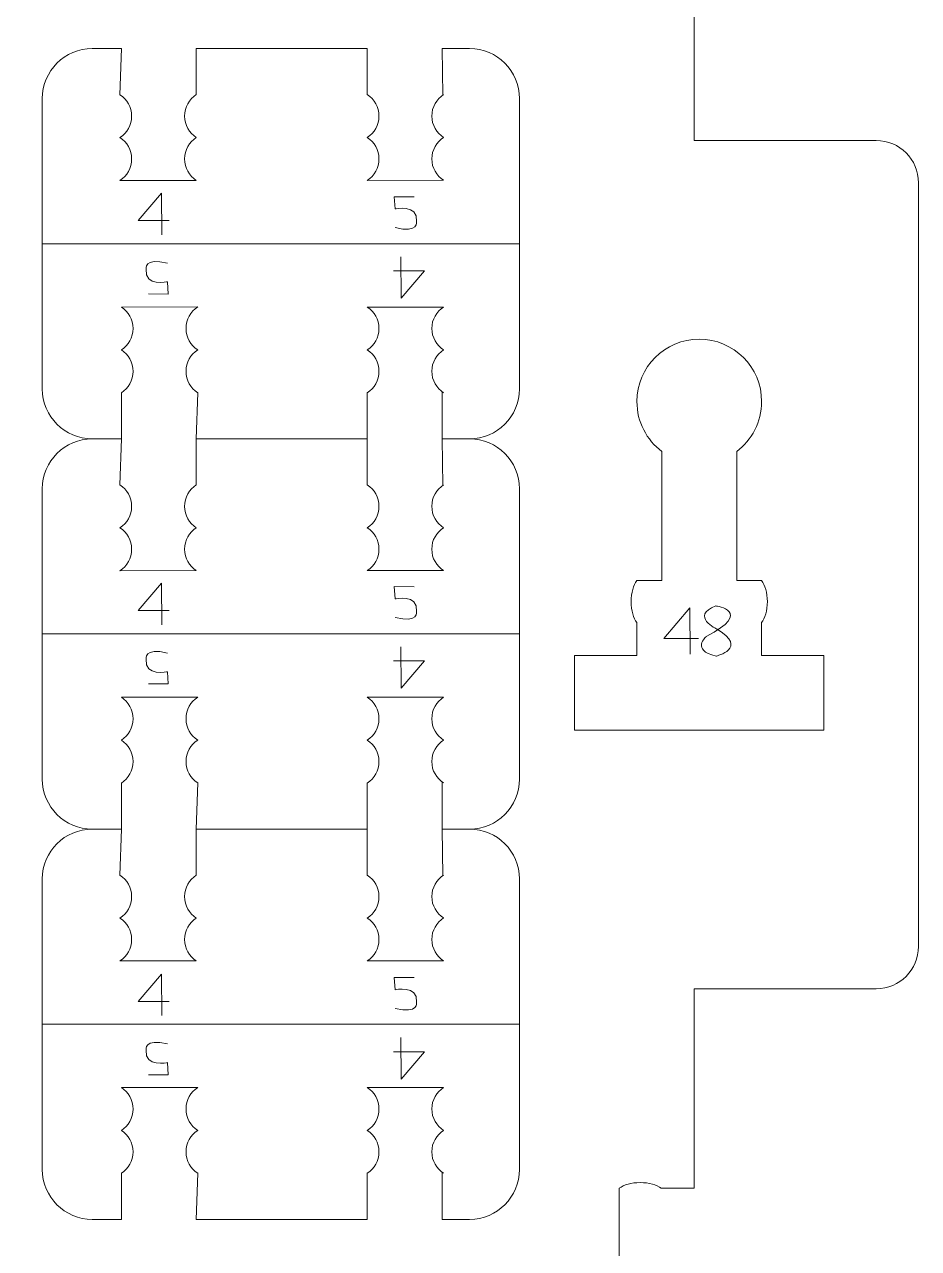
# Model space of a CAD drawing. Header units: centimetres. Extents: x -25 to 25, y -32.5 to 32.5.
# Drawn here: x -3.051 to 0.569, y 10.057 to 15.012 of the extents above; entities that cross this region are included whole.
import ezdxf

# ---------------------------------------------------------------- set-up
doc = ezdxf.new("R2010")
doc.units = ezdxf.units.CM
doc.header["$MEASUREMENT"] = 0
doc.layers.add('Capa 1', color=7, linetype='Continuous')

msp = doc.modelspace()

# ---------------------------------------------------------------- linework, layer by layer
at = {"layer": 'Capa 1', "color": 250, "lineweight": 9}
for points, knots in [([(-3.67631, 9.47069), (-3.67631, 9.47069), (-3.67631, 15.62713), (-3.67631, 15.62713), (-3.67631, 15.62713), (-3.67635, 15.65956), (-3.66081, 15.69004), (-3.63452, 15.70905), (-3.63452, 15.70905), (-3.60823, 15.72805), (-3.57419, 15.73318), (-3.5434, 15.72298), (-3.5434, 15.72298), (-2.99707, 15.54184), (-2.39723, 15.62985), (-1.92594, 15.96027), (-1.92594, 15.96027), (-1.45465, 16.2907), (-1.16759, 16.82043), (-1.15163, 17.39581), (-1.15163, 17.39581), (-1.13579, 17.96749), (-1.38961, 18.51337), (-1.83694, 18.8697), (-1.83694, 18.8697), (-2.28427, 19.22603), (-2.86915, 19.35236), (-3.42281, 19.20907), (-3.42281, 19.20907), (-3.44877, 19.20235), (-3.47633, 19.20626), (-3.49941, 19.21989), (-3.49941, 19.21989), (-3.52249, 19.23352), (-3.53922, 19.25591), (-3.54588, 19.28186), (-3.54588, 19.28186), (-3.63505, 19.62912), (-3.55873, 19.99809), (-3.33916, 20.28148), (-3.33916, 20.28148), (-3.11958, 20.56491), (-2.77889, 20.73093), (-2.42039, 20.73131), (-2.42039, 20.73131), (-2.42039, 20.73131), (-2.42039, 20.02418), (-2.42039, 20.02418), (-2.42039, 20.02418), (-2.42039, 20.02418), (-2.11733, 20.02418), (-2.11733, 20.02418), (-2.11733, 20.02418), (-2.11733, 20.02418), (-2.11733, 20.32723), (-2.11733, 20.32723), (-2.11733, 20.32723), (-2.11733, 20.32723), (-1.89668, 20.32723), (-1.89668, 20.32723), (-1.89668, 20.32723), (-1.83787, 20.32041), (-1.83185, 20.30901), (-1.81792, 20.24528), (-1.81792, 20.24528), (-1.76582, 20.00689), (-1.73638, 19.2932), (-1.59152, 19.1778), (-1.59152, 19.1778), (-1.04857, 18.74531), (-0.73864, 18.07877), (-0.75788, 17.38489), (-0.75788, 17.38489), (-0.7773, 16.68482), (-1.12668, 16.03957), (-1.69981, 15.63774), (-1.69981, 15.63774), (-2.16178, 15.31385), (-2.73125, 15.18147), (-3.28241, 15.25903), (-3.28241, 15.25903), (-3.28241, 15.25903), (-3.28241, 9.83949), (-3.28241, 9.83949), (-3.28241, 9.83949), (-2.75206, 9.9149), (-2.20554, 9.79486), (-1.75173, 9.49556), (-1.75173, 9.49556), (-1.18434, 9.12135), (-0.82027, 8.50715), (-0.76434, 7.82977), (-0.76434, 7.82977), (-0.70841, 7.15249), (-0.96739, 6.49025), (-1.46541, 6.02831), (-1.46541, 6.02831), (-1.68537, 5.82902), (-1.91092, 5.7862), (-2.13723, 5.59934), (-2.13723, 5.59934), (-2.27359, 5.48675), (-2.20028, 5.0107), (-2.15058, 4.81113), (-2.15058, 4.81113), (-2.14312, 4.78116), (-2.10472, 4.72009), (-2.21738, 4.72009), (-2.21738, 4.72009), (-2.21738, 4.72009), (-2.46411, 4.72009), (-2.46411, 4.72009), (-2.46411, 4.72009), (-2.46411, 4.72009), (-2.46411, 5.27568), (-2.46411, 5.27568), (-2.46411, 5.27568), (-2.46411, 5.27568), (-2.76717, 5.27568), (-2.76717, 5.27568), (-2.76717, 5.27568), (-2.76717, 5.27568), (-2.76717, 4.72009), (-2.76717, 4.72009), (-2.76717, 4.72009), (-2.76717, 4.72009), (-3.12072, 4.72009), (-3.12072, 4.72009), (-3.12072, 4.72009), (-3.18766, 4.72005), (-3.25188, 4.74658), (-3.29924, 4.79389), (-3.29924, 4.79389), (-3.3466, 4.84119), (-3.37322, 4.90569), (-3.37326, 4.97263), (-3.37326, 4.97263), (-3.37326, 4.97263), (-3.37326, 5.75434), (-3.37326, 5.75434), (-3.37326, 5.75434), (-3.3733, 5.78389), (-3.36036, 5.81198), (-3.33789, 5.83117), (-3.33789, 5.83117), (-3.31542, 5.85037), (-3.2855, 5.85871), (-3.2563, 5.85409), (-3.2563, 5.85409), (-2.70446, 5.76643), (-2.14295, 5.93714), (-1.73328, 6.31711), (-1.73328, 6.31711), (-1.32361, 6.6971), (-1.11092, 7.2405), (-1.1569, 7.79736), (-1.1569, 7.79736), (-1.20288, 8.35422), (-1.50215, 8.85909), (-1.9686, 9.16674), (-1.9686, 9.16674), (-2.43504, 9.47436), (-3.01343, 9.55184), (-3.5434, 9.37485), (-3.5434, 9.37485), (-3.57417, 9.36456), (-3.60799, 9.36969), (-3.63432, 9.38863), (-3.63432, 9.38863), (-3.66066, 9.40758), (-3.67627, 9.43826), (-3.67631, 9.47069)], [0, 0, 0, 0, 0.0227273, 0.0227273, 0.0227273, 0.0227273, 0.0454545, 0.0454545, 0.0454545, 0.0454545, 0.0681818, 0.0681818, 0.0681818, 0.0681818, 0.0909091, 0.0909091, 0.0909091, 0.0909091, 0.1136364, 0.1136364, 0.1136364, 0.1136364, 0.1363636, 0.1363636, 0.1363636, 0.1363636, 0.1590909, 0.1590909, 0.1590909, 0.1590909, 0.1818182, 0.1818182, 0.1818182, 0.1818182, 0.2045455, 0.2045455, 0.2045455, 0.2045455, 0.2272727, 0.2272727, 0.2272727, 0.2272727, 0.25, 0.25, 0.25, 0.25, 0.2727273, 0.2727273, 0.2727273, 0.2727273, 0.2954545, 0.2954545, 0.2954545, 0.2954545, 0.3181818, 0.3181818, 0.3181818, 0.3181818, 0.3409091, 0.3409091, 0.3409091, 0.3409091, 0.3636364, 0.3636364, 0.3636364, 0.3636364, 0.3863636, 0.3863636, 0.3863636, 0.3863636, 0.4090909, 0.4090909, 0.4090909, 0.4090909, 0.4318182, 0.4318182, 0.4318182, 0.4318182, 0.4545455, 0.4545455, 0.4545455, 0.4545455, 0.4772727, 0.4772727, 0.4772727, 0.4772727, 0.5, 0.5, 0.5, 0.5, 0.5227273, 0.5227273, 0.5227273, 0.5227273, 0.5454545, 0.5454545, 0.5454545, 0.5454545, 0.5681818, 0.5681818, 0.5681818, 0.5681818, 0.5909091, 0.5909091, 0.5909091, 0.5909091, 0.6136364, 0.6136364, 0.6136364, 0.6136364, 0.6363636, 0.6363636, 0.6363636, 0.6363636, 0.6590909, 0.6590909, 0.6590909, 0.6590909, 0.6818182, 0.6818182, 0.6818182, 0.6818182, 0.7045455, 0.7045455, 0.7045455, 0.7045455, 0.7272727, 0.7272727, 0.7272727, 0.7272727, 0.75, 0.75, 0.75, 0.75, 0.7727273, 0.7727273, 0.7727273, 0.7727273, 0.7954545, 0.7954545, 0.7954545, 0.7954545, 0.8181818, 0.8181818, 0.8181818, 0.8181818, 0.8409091, 0.8409091, 0.8409091, 0.8409091, 0.8636364, 0.8636364, 0.8636364, 0.8636364, 0.8863636, 0.8863636, 0.8863636, 0.8863636, 0.9090909, 0.9090909, 0.9090909, 0.9090909, 0.9318182, 0.9318182, 0.9318182, 0.9318182, 0.9545455, 0.9545455, 0.9545455, 0.9545455, 1, 1, 1, 1]), ([(-2.65815, 13.52117), (-2.65815, 13.52117), (-2.65815, 13.33464), (-2.65815, 13.33464), (-2.65815, 13.33464), (-2.65815, 13.33464), (-2.77665, 13.33464), (-2.77665, 13.33464), (-2.77665, 13.33464), (-2.8877, 13.33464), (-2.97857, 13.4255), (-2.97857, 13.53656), (-2.97857, 13.53656), (-2.97857, 13.53656), (-2.97857, 14.71268), (-2.97857, 14.71268), (-2.97857, 14.71268), (-2.97857, 14.82373), (-2.8877, 14.91459), (-2.77665, 14.91459), (-2.77665, 14.91459), (-2.77665, 14.91459), (-2.65815, 14.91459), (-2.65815, 14.91459), (-2.65815, 14.91459), (-2.65815, 14.91459), (-2.66434, 14.72791), (-2.66434, 14.72791)], [0, 0, 0, 0, 0.125, 0.125, 0.125, 0.125, 0.25, 0.25, 0.25, 0.25, 0.375, 0.375, 0.375, 0.375, 0.5, 0.5, 0.5, 0.5, 0.625, 0.625, 0.625, 0.625, 0.75, 0.75, 0.75, 0.75, 1, 1, 1, 1]), ([(-2.35527, 14.72808), (-2.35527, 14.72808), (-2.35527, 14.91459), (-2.35527, 14.91459), (-2.35527, 14.91459), (-2.35527, 14.91459), (-1.66305, 14.91459), (-1.66305, 14.91459), (-1.66305, 14.91459), (-1.66305, 14.91459), (-1.66305, 14.72808), (-1.66305, 14.72808)], [0, 0, 0, 0, 0.25, 0.25, 0.25, 0.25, 0.5, 0.5, 0.5, 0.5, 1, 1, 1, 1]), ([(-1.35689, 14.72631), (-1.35689, 14.72631), (-1.36017, 14.91459), (-1.36017, 14.91459), (-1.36017, 14.91459), (-1.36017, 14.91459), (-1.24829, 14.91459), (-1.24829, 14.91459), (-1.24829, 14.91459), (-1.13724, 14.91459), (-1.04637, 14.82373), (-1.04637, 14.71268), (-1.04637, 14.71268), (-1.04637, 14.71268), (-1.04637, 13.53656), (-1.04637, 13.53656), (-1.04637, 13.53656), (-1.04637, 13.4255), (-1.13724, 13.33464), (-1.24829, 13.33464), (-1.24829, 13.33464), (-1.24829, 13.33464), (-1.36017, 13.33464), (-1.36017, 13.33464), (-1.36017, 13.33464), (-1.36017, 13.33464), (-1.36017, 13.52563), (-1.36017, 13.52563)], [0, 0, 0, 0, 0.125, 0.125, 0.125, 0.125, 0.25, 0.25, 0.25, 0.25, 0.375, 0.375, 0.375, 0.375, 0.5, 0.5, 0.5, 0.5, 0.625, 0.625, 0.625, 0.625, 0.75, 0.75, 0.75, 0.75, 1, 1, 1, 1]), ([(-2.66434, 14.55438), (-2.63581, 14.5727), (-2.61689, 14.60472), (-2.61689, 14.64115), (-2.61689, 14.64115), (-2.61689, 14.67758), (-2.63581, 14.70959), (-2.66434, 14.72791)], [0, 0, 0, 0, 0.3333333, 0.3333333, 0.3333333, 0.3333333, 1, 1, 1, 1]), ([(-2.35527, 14.55455), (-2.38381, 14.57287), (-2.40273, 14.60489), (-2.40273, 14.64131), (-2.40273, 14.64131), (-2.40273, 14.67774), (-2.38381, 14.70976), (-2.35527, 14.72808)], [0, 0, 0, 0, 0.3333333, 0.3333333, 0.3333333, 0.3333333, 1, 1, 1, 1]), ([(-1.66305, 14.55455), (-1.63452, 14.57287), (-1.6156, 14.60489), (-1.6156, 14.64131), (-1.6156, 14.64131), (-1.6156, 14.67774), (-1.63452, 14.70976), (-1.66305, 14.72808)], [0, 0, 0, 0, 0.3333333, 0.3333333, 0.3333333, 0.3333333, 1, 1, 1, 1]), ([(-1.35398, 14.55471), (-1.38252, 14.57303), (-1.40143, 14.60505), (-1.40143, 14.64148), (-1.40143, 14.64148), (-1.40143, 14.67791), (-1.38252, 14.70992), (-1.35398, 14.72824)], [0, 0, 0, 0, 0.3333333, 0.3333333, 0.3333333, 0.3333333, 1, 1, 1, 1]), ([(-2.66434, 14.38086), (-2.63581, 14.39917), (-2.61689, 14.43119), (-2.61689, 14.46762), (-2.61689, 14.46762), (-2.61689, 14.50405), (-2.63581, 14.53607), (-2.66434, 14.55438)], [0, 0, 0, 0, 0.3333333, 0.3333333, 0.3333333, 0.3333333, 1, 1, 1, 1]), ([(-2.35527, 14.38102), (-2.38381, 14.39934), (-2.40273, 14.43136), (-2.40273, 14.46779), (-2.40273, 14.46779), (-2.40273, 14.50421), (-2.38381, 14.53623), (-2.35527, 14.55455)], [0, 0, 0, 0, 0.3333333, 0.3333333, 0.3333333, 0.3333333, 1, 1, 1, 1]), ([(-1.66305, 14.38102), (-1.63452, 14.39934), (-1.6156, 14.43136), (-1.6156, 14.46779), (-1.6156, 14.46779), (-1.6156, 14.50421), (-1.63452, 14.53623), (-1.66305, 14.55455)], [0, 0, 0, 0, 0.3333333, 0.3333333, 0.3333333, 0.3333333, 1, 1, 1, 1]), ([(-1.35398, 14.38119), (-1.38252, 14.3995), (-1.40143, 14.43152), (-1.40143, 14.46795), (-1.40143, 14.46795), (-1.40143, 14.50438), (-1.38252, 14.5364), (-1.35398, 14.55471)], [0, 0, 0, 0, 0.3333333, 0.3333333, 0.3333333, 0.3333333, 1, 1, 1, 1]), ([(-2.65815, 13.69469), (-2.62962, 13.71301), (-2.6107, 13.74503), (-2.6107, 13.78146), (-2.6107, 13.78146), (-2.6107, 13.81788), (-2.62962, 13.8499), (-2.65815, 13.86822)], [0, 0, 0, 0, 0.3333333, 0.3333333, 0.3333333, 0.3333333, 1, 1, 1, 1]), ([(-2.34908, 13.69486), (-2.37762, 13.71317), (-2.39653, 13.74519), (-2.39653, 13.78162), (-2.39653, 13.78162), (-2.39653, 13.81805), (-2.37762, 13.85007), (-2.34908, 13.86838)], [0, 0, 0, 0, 0.3333333, 0.3333333, 0.3333333, 0.3333333, 1, 1, 1, 1]), ([(-1.66305, 13.69468), (-1.63452, 13.713), (-1.6156, 13.74502), (-1.6156, 13.78145), (-1.6156, 13.78145), (-1.6156, 13.81787), (-1.63452, 13.84989), (-1.66305, 13.86821)], [0, 0, 0, 0, 0.3333333, 0.3333333, 0.3333333, 0.3333333, 1, 1, 1, 1]), ([(-1.35398, 13.69485), (-1.38252, 13.71316), (-1.40143, 13.74518), (-1.40143, 13.78161), (-1.40143, 13.78161), (-1.40143, 13.81804), (-1.38252, 13.85006), (-1.35398, 13.86837)], [0, 0, 0, 0, 0.3333333, 0.3333333, 0.3333333, 0.3333333, 1, 1, 1, 1]), ([(-2.65815, 13.52117), (-2.62962, 13.53948), (-2.6107, 13.5715), (-2.6107, 13.60793), (-2.6107, 13.60793), (-2.6107, 13.64436), (-2.62962, 13.67638), (-2.65815, 13.69469)], [0, 0, 0, 0, 0.3333333, 0.3333333, 0.3333333, 0.3333333, 1, 1, 1, 1]), ([(-2.34908, 13.52133), (-2.37762, 13.53965), (-2.39653, 13.57167), (-2.39653, 13.60809), (-2.39653, 13.60809), (-2.39653, 13.64452), (-2.37762, 13.67654), (-2.34908, 13.69486)], [0, 0, 0, 0, 0.3333333, 0.3333333, 0.3333333, 0.3333333, 1, 1, 1, 1]), ([(-1.66305, 13.52115), (-1.63452, 13.53947), (-1.6156, 13.57149), (-1.6156, 13.60792), (-1.6156, 13.60792), (-1.6156, 13.64435), (-1.63452, 13.67636), (-1.66305, 13.69468)], [0, 0, 0, 0, 0.3333333, 0.3333333, 0.3333333, 0.3333333, 1, 1, 1, 1]), ([(-1.35398, 13.52132), (-1.38252, 13.53964), (-1.40143, 13.57166), (-1.40143, 13.60808), (-1.40143, 13.60808), (-1.40143, 13.64451), (-1.38252, 13.67653), (-1.35398, 13.69485)], [0, 0, 0, 0, 0.3333333, 0.3333333, 0.3333333, 0.3333333, 1, 1, 1, 1]), ([(-1.66305, 13.52115), (-1.66305, 13.52115), (-1.66305, 13.33464), (-1.66305, 13.33464), (-1.66305, 13.33464), (-1.66305, 13.33464), (-2.35527, 13.33464), (-2.35527, 13.33464), (-2.35527, 13.33464), (-2.35527, 13.33464), (-2.34908, 13.52133), (-2.34908, 13.52133)], [0, 0, 0, 0, 0.25, 0.25, 0.25, 0.25, 0.5, 0.5, 0.5, 0.5, 1, 1, 1, 1]), ([(-2.77665, 11.75469), (-2.8877, 11.75469), (-2.97856, 11.84555), (-2.97856, 11.95661), (-2.97856, 11.95661), (-2.97856, 11.95661), (-2.97856, 13.13272), (-2.97856, 13.13272), (-2.97856, 13.13272), (-2.97856, 13.24378), (-2.8877, 13.33464), (-2.77665, 13.33464)], [0, 0, 0, 0, 0.25, 0.25, 0.25, 0.25, 0.5, 0.5, 0.5, 0.5, 1, 1, 1, 1]), ([(-1.24829, 13.33464), (-1.13724, 13.33464), (-1.04637, 13.24378), (-1.04637, 13.13272), (-1.04637, 13.13272), (-1.04637, 13.13272), (-1.04637, 11.95661), (-1.04637, 11.95661), (-1.04637, 11.95661), (-1.04637, 11.84555), (-1.13724, 11.75469), (-1.24829, 11.75469)], [0, 0, 0, 0, 0.25, 0.25, 0.25, 0.25, 0.5, 0.5, 0.5, 0.5, 1, 1, 1, 1]), ([(-2.66434, 12.97444), (-2.63581, 12.99275), (-2.61689, 13.02476), (-2.61689, 13.06119), (-2.61689, 13.06119), (-2.61689, 13.09762), (-2.63581, 13.12964), (-2.66434, 13.14796)], [0, 0, 0, 0, 0.3333333, 0.3333333, 0.3333333, 0.3333333, 1, 1, 1, 1]), ([(-2.35527, 12.9746), (-2.38381, 12.99292), (-2.40273, 13.02494), (-2.40273, 13.06136), (-2.40273, 13.06136), (-2.40273, 13.09779), (-2.38381, 13.1298), (-2.35527, 13.14812)], [0, 0, 0, 0, 0.3333333, 0.3333333, 0.3333333, 0.3333333, 1, 1, 1, 1]), ([(-1.66306, 12.9746), (-1.63451, 12.99292), (-1.61561, 13.02494), (-1.61561, 13.06136), (-1.61561, 13.06136), (-1.61561, 13.09779), (-1.63451, 13.1298), (-1.66306, 13.14812)], [0, 0, 0, 0, 0.3333333, 0.3333333, 0.3333333, 0.3333333, 1, 1, 1, 1]), ([(-1.35399, 12.97476), (-1.38252, 12.99308), (-1.40144, 13.0251), (-1.40144, 13.06153), (-1.40144, 13.06153), (-1.40144, 13.09795), (-1.38252, 13.12998), (-1.35399, 13.14829)], [0, 0, 0, 0, 0.3333333, 0.3333333, 0.3333333, 0.3333333, 1, 1, 1, 1]), ([(-2.66434, 12.80091), (-2.63581, 12.81922), (-2.61689, 12.85124), (-2.61689, 12.88767), (-2.61689, 12.88767), (-2.61689, 12.9241), (-2.63581, 12.95611), (-2.66434, 12.97444)], [0, 0, 0, 0, 0.3333333, 0.3333333, 0.3333333, 0.3333333, 1, 1, 1, 1]), ([(-2.35527, 12.80107), (-2.38381, 12.81939), (-2.40273, 12.85141), (-2.40273, 12.88784), (-2.40273, 12.88784), (-2.40273, 12.92426), (-2.38381, 12.95628), (-2.35527, 12.9746)], [0, 0, 0, 0, 0.3333333, 0.3333333, 0.3333333, 0.3333333, 1, 1, 1, 1]), ([(-1.66306, 12.80107), (-1.63451, 12.81939), (-1.61561, 12.85141), (-1.61561, 12.88784), (-1.61561, 12.88784), (-1.61561, 12.92426), (-1.63451, 12.95628), (-1.66306, 12.9746)], [0, 0, 0, 0, 0.3333333, 0.3333333, 0.3333333, 0.3333333, 1, 1, 1, 1]), ([(-1.35399, 12.80123), (-1.38252, 12.81955), (-1.40144, 12.85157), (-1.40144, 12.888), (-1.40144, 12.888), (-1.40144, 12.92443), (-1.38252, 12.95645), (-1.35399, 12.97476)], [0, 0, 0, 0, 0.3333333, 0.3333333, 0.3333333, 0.3333333, 1, 1, 1, 1]), ([(-2.65815, 12.11474), (-2.62962, 12.13305), (-2.6107, 12.16507), (-2.6107, 12.2015), (-2.6107, 12.2015), (-2.6107, 12.23793), (-2.62962, 12.26995), (-2.65815, 12.28826)], [0, 0, 0, 0, 0.3333333, 0.3333333, 0.3333333, 0.3333333, 1, 1, 1, 1]), ([(-2.34908, 12.1149), (-2.37762, 12.13322), (-2.39654, 12.16524), (-2.39654, 12.20166), (-2.39654, 12.20166), (-2.39654, 12.23809), (-2.37762, 12.27011), (-2.34908, 12.28843)], [0, 0, 0, 0, 0.3333333, 0.3333333, 0.3333333, 0.3333333, 1, 1, 1, 1]), ([(-1.66306, 12.11473), (-1.63451, 12.13304), (-1.61561, 12.16506), (-1.61561, 12.20149), (-1.61561, 12.20149), (-1.61561, 12.23792), (-1.63451, 12.26994), (-1.66306, 12.28825)], [0, 0, 0, 0, 0.3333333, 0.3333333, 0.3333333, 0.3333333, 1, 1, 1, 1]), ([(-1.35399, 12.11489), (-1.38252, 12.13321), (-1.40144, 12.16523), (-1.40144, 12.20165), (-1.40144, 12.20165), (-1.40144, 12.23808), (-1.38252, 12.2701), (-1.35399, 12.28842)], [0, 0, 0, 0, 0.3333333, 0.3333333, 0.3333333, 0.3333333, 1, 1, 1, 1]), ([(-2.65815, 11.94122), (-2.62962, 11.95953), (-2.6107, 11.99154), (-2.6107, 12.02797), (-2.6107, 12.02797), (-2.6107, 12.0644), (-2.62962, 12.09642), (-2.65815, 12.11474)], [0, 0, 0, 0, 0.3333333, 0.3333333, 0.3333333, 0.3333333, 1, 1, 1, 1]), ([(-2.34908, 11.94138), (-2.37762, 11.9597), (-2.39654, 11.99172), (-2.39654, 12.02814), (-2.39654, 12.02814), (-2.39654, 12.06457), (-2.37762, 12.09658), (-2.34908, 12.1149)], [0, 0, 0, 0, 0.3333333, 0.3333333, 0.3333333, 0.3333333, 1, 1, 1, 1]), ([(-1.66306, 11.94121), (-1.63451, 11.95952), (-1.61561, 11.99153), (-1.61561, 12.02796), (-1.61561, 12.02796), (-1.61561, 12.06439), (-1.63451, 12.09641), (-1.66306, 12.11473)], [0, 0, 0, 0, 0.3333333, 0.3333333, 0.3333333, 0.3333333, 1, 1, 1, 1]), ([(-1.35399, 11.94137), (-1.38252, 11.95969), (-1.40144, 11.99171), (-1.40144, 12.02813), (-1.40144, 12.02813), (-1.40144, 12.06456), (-1.38252, 12.09657), (-1.35399, 12.11489)], [0, 0, 0, 0, 0.3333333, 0.3333333, 0.3333333, 0.3333333, 1, 1, 1, 1]), ([(-2.65815, 10.36126), (-2.65815, 10.36126), (-2.65815, 10.17473), (-2.65815, 10.17473), (-2.65815, 10.17473), (-2.65815, 10.17473), (-2.77665, 10.17473), (-2.77665, 10.17473), (-2.77665, 10.17473), (-2.8877, 10.17473), (-2.97857, 10.26559), (-2.97857, 10.37665), (-2.97857, 10.37665), (-2.97857, 10.37665), (-2.97857, 11.55277), (-2.97857, 11.55277), (-2.97857, 11.55277), (-2.97857, 11.66382), (-2.8877, 11.75469), (-2.77665, 11.75469), (-2.77665, 11.75469), (-2.77665, 11.75469), (-2.65815, 11.75469), (-2.65815, 11.75469), (-2.65815, 11.75469), (-2.65815, 11.75469), (-2.66434, 11.56801), (-2.66434, 11.56801)], [0, 0, 0, 0, 0.125, 0.125, 0.125, 0.125, 0.25, 0.25, 0.25, 0.25, 0.375, 0.375, 0.375, 0.375, 0.5, 0.5, 0.5, 0.5, 0.625, 0.625, 0.625, 0.625, 0.75, 0.75, 0.75, 0.75, 1, 1, 1, 1]), ([(-2.35527, 11.56817), (-2.35527, 11.56817), (-2.35527, 11.75469), (-2.35527, 11.75469), (-2.35527, 11.75469), (-2.35527, 11.75469), (-1.66305, 11.75469), (-1.66305, 11.75469), (-1.66305, 11.75469), (-1.66305, 11.75469), (-1.66305, 11.56817), (-1.66305, 11.56817)], [0, 0, 0, 0, 0.25, 0.25, 0.25, 0.25, 0.5, 0.5, 0.5, 0.5, 1, 1, 1, 1]), ([(-1.35689, 11.56641), (-1.35689, 11.56641), (-1.36017, 11.75469), (-1.36017, 11.75469), (-1.36017, 11.75469), (-1.36017, 11.75469), (-1.24829, 11.75469), (-1.24829, 11.75469), (-1.24829, 11.75469), (-1.13724, 11.75469), (-1.04637, 11.66382), (-1.04637, 11.55277), (-1.04637, 11.55277), (-1.04637, 11.55277), (-1.04637, 10.37665), (-1.04637, 10.37665), (-1.04637, 10.37665), (-1.04637, 10.26559), (-1.13724, 10.17473), (-1.24829, 10.17473), (-1.24829, 10.17473), (-1.24829, 10.17473), (-1.36017, 10.17473), (-1.36017, 10.17473), (-1.36017, 10.17473), (-1.36017, 10.17473), (-1.36017, 10.36572), (-1.36017, 10.36572)], [0, 0, 0, 0, 0.125, 0.125, 0.125, 0.125, 0.25, 0.25, 0.25, 0.25, 0.375, 0.375, 0.375, 0.375, 0.5, 0.5, 0.5, 0.5, 0.625, 0.625, 0.625, 0.625, 0.75, 0.75, 0.75, 0.75, 1, 1, 1, 1]), ([(-2.66434, 11.39448), (-2.63581, 11.4128), (-2.61689, 11.44481), (-2.61689, 11.48124), (-2.61689, 11.48124), (-2.61689, 11.51767), (-2.63581, 11.54969), (-2.66434, 11.56801)], [0, 0, 0, 0, 0.3333333, 0.3333333, 0.3333333, 0.3333333, 1, 1, 1, 1]), ([(-2.35527, 11.39464), (-2.38381, 11.41296), (-2.40273, 11.44498), (-2.40273, 11.48141), (-2.40273, 11.48141), (-2.40273, 11.51783), (-2.38381, 11.54985), (-2.35527, 11.56817)], [0, 0, 0, 0, 0.3333333, 0.3333333, 0.3333333, 0.3333333, 1, 1, 1, 1]), ([(-1.66305, 11.39464), (-1.63452, 11.41296), (-1.6156, 11.44498), (-1.6156, 11.48141), (-1.6156, 11.48141), (-1.6156, 11.51783), (-1.63452, 11.54985), (-1.66305, 11.56817)], [0, 0, 0, 0, 0.3333333, 0.3333333, 0.3333333, 0.3333333, 1, 1, 1, 1]), ([(-1.35398, 11.39481), (-1.38252, 11.41313), (-1.40143, 11.44514), (-1.40143, 11.48157), (-1.40143, 11.48157), (-1.40143, 11.518), (-1.38252, 11.55002), (-1.35398, 11.56834)], [0, 0, 0, 0, 0.3333333, 0.3333333, 0.3333333, 0.3333333, 1, 1, 1, 1]), ([(-2.66434, 11.22095), (-2.63581, 11.23927), (-2.61689, 11.27129), (-2.61689, 11.30772), (-2.61689, 11.30772), (-2.61689, 11.34414), (-2.63581, 11.37616), (-2.66434, 11.39448)], [0, 0, 0, 0, 0.3333333, 0.3333333, 0.3333333, 0.3333333, 1, 1, 1, 1]), ([(-2.35527, 11.22112), (-2.38381, 11.23943), (-2.40273, 11.27145), (-2.40273, 11.30788), (-2.40273, 11.30788), (-2.40273, 11.34431), (-2.38381, 11.37633), (-2.35527, 11.39464)], [0, 0, 0, 0, 0.3333333, 0.3333333, 0.3333333, 0.3333333, 1, 1, 1, 1]), ([(-1.66305, 11.22112), (-1.63452, 11.23943), (-1.6156, 11.27145), (-1.6156, 11.30788), (-1.6156, 11.30788), (-1.6156, 11.34431), (-1.63452, 11.37633), (-1.66305, 11.39464)], [0, 0, 0, 0, 0.3333333, 0.3333333, 0.3333333, 0.3333333, 1, 1, 1, 1]), ([(-1.35398, 11.22128), (-1.38252, 11.2396), (-1.40143, 11.27162), (-1.40143, 11.30804), (-1.40143, 11.30804), (-1.40143, 11.34447), (-1.38252, 11.37649), (-1.35398, 11.39481)], [0, 0, 0, 0, 0.3333333, 0.3333333, 0.3333333, 0.3333333, 1, 1, 1, 1]), ([(-2.65815, 10.53479), (-2.62962, 10.5531), (-2.6107, 10.58512), (-2.6107, 10.62155), (-2.6107, 10.62155), (-2.6107, 10.65798), (-2.62962, 10.69), (-2.65815, 10.70831)], [0, 0, 0, 0, 0.3333333, 0.3333333, 0.3333333, 0.3333333, 1, 1, 1, 1]), ([(-2.34908, 10.53495), (-2.37762, 10.55327), (-2.39653, 10.58529), (-2.39653, 10.62171), (-2.39653, 10.62171), (-2.39653, 10.65814), (-2.37762, 10.69016), (-2.34908, 10.70848)], [0, 0, 0, 0, 0.3333333, 0.3333333, 0.3333333, 0.3333333, 1, 1, 1, 1]), ([(-1.66305, 10.53478), (-1.63452, 10.55309), (-1.6156, 10.58511), (-1.6156, 10.62154), (-1.6156, 10.62154), (-1.6156, 10.65797), (-1.63452, 10.68999), (-1.66305, 10.7083)], [0, 0, 0, 0, 0.3333333, 0.3333333, 0.3333333, 0.3333333, 1, 1, 1, 1]), ([(-1.35398, 10.53494), (-1.38252, 10.55326), (-1.40143, 10.58528), (-1.40143, 10.6217), (-1.40143, 10.6217), (-1.40143, 10.65813), (-1.38252, 10.69015), (-1.35398, 10.70847)], [0, 0, 0, 0, 0.3333333, 0.3333333, 0.3333333, 0.3333333, 1, 1, 1, 1]), ([(-2.65815, 10.36126), (-2.62962, 10.37958), (-2.6107, 10.41159), (-2.6107, 10.44802), (-2.6107, 10.44802), (-2.6107, 10.48445), (-2.62962, 10.51647), (-2.65815, 10.53479)], [0, 0, 0, 0, 0.3333333, 0.3333333, 0.3333333, 0.3333333, 1, 1, 1, 1]), ([(-2.34908, 10.36142), (-2.37762, 10.37974), (-2.39653, 10.41176), (-2.39653, 10.44819), (-2.39653, 10.44819), (-2.39653, 10.48462), (-2.37762, 10.51663), (-2.34908, 10.53495)], [0, 0, 0, 0, 0.3333333, 0.3333333, 0.3333333, 0.3333333, 1, 1, 1, 1]), ([(-1.66305, 10.36125), (-1.63452, 10.37957), (-1.6156, 10.41158), (-1.6156, 10.44801), (-1.6156, 10.44801), (-1.6156, 10.48444), (-1.63452, 10.51646), (-1.66305, 10.53478)], [0, 0, 0, 0, 0.3333333, 0.3333333, 0.3333333, 0.3333333, 1, 1, 1, 1]), ([(-1.35398, 10.36141), (-1.38252, 10.37973), (-1.40143, 10.41175), (-1.40143, 10.44818), (-1.40143, 10.44818), (-1.40143, 10.4846), (-1.38252, 10.51662), (-1.35398, 10.53494)], [0, 0, 0, 0, 0.3333333, 0.3333333, 0.3333333, 0.3333333, 1, 1, 1, 1]), ([(-1.66305, 10.36125), (-1.66305, 10.36125), (-1.66305, 10.17473), (-1.66305, 10.17473), (-1.66305, 10.17473), (-1.66305, 10.17473), (-2.35527, 10.17473), (-2.35527, 10.17473), (-2.35527, 10.17473), (-2.35527, 10.17473), (-2.34908, 10.36142), (-2.34908, 10.36142)], [0, 0, 0, 0, 0.25, 0.25, 0.25, 0.25, 0.5, 0.5, 0.5, 0.5, 1, 1, 1, 1])]:
    msp.add_open_spline(points, degree=3, knots=knots, dxfattribs=at)
at = {"layer": 'Capa 1', "color": 250, "lineweight": 20}
for points, knots in [([(-0.4725, 15.3504), (-0.4725, 15.3504), (-0.33962, 15.3504), (-0.33962, 15.3504), (-0.33962, 15.3504), (-0.33962, 15.3504), (-0.33962, 14.5424), (-0.33962, 14.5424), (-0.33962, 14.5424), (-0.33962, 14.5424), (0.39815, 14.5424), (0.39815, 14.5424), (0.39815, 14.5424), (0.49222, 14.5424), (0.56918, 14.46544), (0.56918, 14.37136), (0.56918, 14.37136), (0.56918, 14.37136), (0.56918, 11.27943), (0.56918, 11.27943), (0.56918, 11.27943), (0.56918, 11.18535), (0.49222, 11.1084), (0.39815, 11.1084), (0.39815, 11.1084), (0.39815, 11.1084), (-0.33962, 11.1084), (-0.33962, 11.1084), (-0.33962, 11.1084), (-0.33962, 11.1084), (-0.33962, 10.3004), (-0.33962, 10.3004), (-0.33962, 10.3004), (-0.33962, 10.3004), (-0.4725, 10.3004), (-0.4725, 10.3004)], [0, 0, 0, 0, 0.1, 0.1, 0.1, 0.1, 0.2, 0.2, 0.2, 0.2, 0.3, 0.3, 0.3, 0.3, 0.4, 0.4, 0.4, 0.4, 0.5, 0.5, 0.5, 0.5, 0.6, 0.6, 0.6, 0.6, 0.7, 0.7, 0.7, 0.7, 0.8, 0.8, 0.8, 0.8, 1, 1, 1, 1]), ([(-0.06611, 12.76059), (-0.06611, 12.76059), (-0.16711, 12.76059), (-0.16711, 12.76059), (-0.16711, 12.76059), (-0.16711, 12.76059), (-0.16711, 13.28366), (-0.16711, 13.28366), (-0.16711, 13.28366), (-0.10578, 13.32972), (-0.0661, 13.40307), (-0.0661, 13.48568), (-0.0661, 13.48568), (-0.0661, 13.62513), (-0.17915, 13.73818), (-0.3186, 13.73818), (-0.3186, 13.73818), (-0.45806, 13.73818), (-0.5711, 13.62513), (-0.5711, 13.48568), (-0.5711, 13.48568), (-0.5711, 13.40308), (-0.53144, 13.32974), (-0.47011, 13.28368), (-0.47011, 13.28368), (-0.47011, 13.28368), (-0.47011, 12.76059), (-0.47011, 12.76059), (-0.47011, 12.76059), (-0.47011, 12.76059), (-0.57111, 12.76059), (-0.57111, 12.76059)], [0, 0, 0, 0, 0.1111111, 0.1111111, 0.1111111, 0.1111111, 0.2222222, 0.2222222, 0.2222222, 0.2222222, 0.3333333, 0.3333333, 0.3333333, 0.3333333, 0.4444444, 0.4444444, 0.4444444, 0.4444444, 0.5555556, 0.5555556, 0.5555556, 0.5555556, 0.6666667, 0.6666667, 0.6666667, 0.6666667, 0.7777778, 0.7777778, 0.7777778, 0.7777778, 1, 1, 1, 1]), ([(-0.57111, 12.59046), (-0.5851, 12.60842), (-0.59437, 12.63981), (-0.59437, 12.67553), (-0.59437, 12.67553), (-0.59437, 12.71124), (-0.5851, 12.74263), (-0.57111, 12.76059)], [0, 0, 0, 0, 0.3333333, 0.3333333, 0.3333333, 0.3333333, 1, 1, 1, 1]), ([(-0.06611, 12.59046), (-0.05213, 12.60842), (-0.04285, 12.63981), (-0.04285, 12.67553), (-0.04285, 12.67553), (-0.04285, 12.71124), (-0.05213, 12.74263), (-0.06611, 12.76059)], [0, 0, 0, 0, 0.3333333, 0.3333333, 0.3333333, 0.3333333, 1, 1, 1, 1]), ([(-0.57111, 12.59046), (-0.57111, 12.59046), (-0.57111, 12.45759), (-0.57111, 12.45759), (-0.57111, 12.45759), (-0.57111, 12.45759), (-0.8236, 12.45759), (-0.8236, 12.45759), (-0.8236, 12.45759), (-0.8236, 12.45759), (-0.8236, 12.15459), (-0.8236, 12.15459), (-0.8236, 12.15459), (-0.8236, 12.15459), (0.1864, 12.15459), (0.1864, 12.15459), (0.1864, 12.15459), (0.1864, 12.15459), (0.1864, 12.45759), (0.1864, 12.45759), (0.1864, 12.45759), (0.1864, 12.45759), (-0.06611, 12.45759), (-0.06611, 12.45759), (-0.06611, 12.45759), (-0.06611, 12.45759), (-0.06611, 12.59046), (-0.06611, 12.59046)], [0, 0, 0, 0, 0.125, 0.125, 0.125, 0.125, 0.25, 0.25, 0.25, 0.25, 0.375, 0.375, 0.375, 0.375, 0.5, 0.5, 0.5, 0.5, 0.625, 0.625, 0.625, 0.625, 0.75, 0.75, 0.75, 0.75, 1, 1, 1, 1]), ([(-0.4725, 10.3004), (-0.49046, 10.31439), (-0.52185, 10.32366), (-0.55756, 10.32366), (-0.55756, 10.32366), (-0.59327, 10.32366), (-0.62466, 10.31439), (-0.64262, 10.3004)], [0, 0, 0, 0, 0.3333333, 0.3333333, 0.3333333, 0.3333333, 1, 1, 1, 1])]:
    msp.add_open_spline(points, degree=3, knots=knots, dxfattribs=at)
at = {"layer": 'Capa 1', "color": 250, "lineweight": 9}
for points in [[(-2.66434, 14.38086), (-2.66434, 14.38086), (-2.35527, 14.38102), (-2.35527, 14.38102)], [(-1.66305, 14.38102), (-1.66305, 14.38102), (-1.35398, 14.38119), (-1.35398, 14.38119)], [(-1.04637, 14.12462), (-1.04637, 14.12462), (-2.97857, 14.12462), (-2.97857, 14.12462)], [(-2.34908, 13.86838), (-2.34908, 13.86838), (-2.65815, 13.86822), (-2.65815, 13.86822)], [(-1.35398, 13.86837), (-1.35398, 13.86837), (-1.66305, 13.86821), (-1.66305, 13.86821)], [(-2.65815, 13.52117), (-2.65815, 13.52117), (-2.65815, 13.33464), (-2.65815, 13.33464)], [(-2.65815, 13.33464), (-2.65815, 13.33464), (-2.66434, 13.14796), (-2.66434, 13.14796)], [(-2.35527, 13.14812), (-2.35527, 13.14812), (-2.35527, 13.33464), (-2.35527, 13.33464)], [(-1.66306, 13.33464), (-1.66306, 13.33464), (-1.66306, 13.14812), (-1.66306, 13.14812)], [(-1.35688, 13.14636), (-1.35688, 13.14636), (-1.36018, 13.33464), (-1.36018, 13.33464)], [(-2.66434, 12.80091), (-2.66434, 12.80091), (-2.35527, 12.80107), (-2.35527, 12.80107)], [(-1.66306, 12.80107), (-1.66306, 12.80107), (-1.35399, 12.80123), (-1.35399, 12.80123)], [(-1.04637, 12.54466), (-1.04637, 12.54466), (-2.97856, 12.54466), (-2.97856, 12.54466)], [(-2.34908, 12.28843), (-2.34908, 12.28843), (-2.65815, 12.28826), (-2.65815, 12.28826)], [(-1.35399, 12.28842), (-1.35399, 12.28842), (-1.66306, 12.28825), (-1.66306, 12.28825)], [(-1.36018, 11.75469), (-1.36018, 11.75469), (-1.36018, 11.94567), (-1.36018, 11.94567)], [(-2.65815, 11.94122), (-2.65815, 11.94122), (-2.65815, 11.75469), (-2.65815, 11.75469)], [(-2.65815, 11.94122), (-2.65815, 11.94122), (-2.65815, 11.75469), (-2.65815, 11.75469)], [(-2.35527, 11.75469), (-2.35527, 11.75469), (-2.34908, 11.94138), (-2.34908, 11.94138)], [(-1.66306, 11.94121), (-1.66306, 11.94121), (-1.66306, 11.75469), (-1.66306, 11.75469)], [(-2.66434, 11.22095), (-2.66434, 11.22095), (-2.35527, 11.22112), (-2.35527, 11.22112)], [(-1.66305, 11.22112), (-1.66305, 11.22112), (-1.35398, 11.22128), (-1.35398, 11.22128)], [(-1.04637, 10.96471), (-1.04637, 10.96471), (-2.97857, 10.96471), (-2.97857, 10.96471)], [(-2.34908, 10.70848), (-2.34908, 10.70848), (-2.65815, 10.70831), (-2.65815, 10.70831)], [(-1.35398, 10.70847), (-1.35398, 10.70847), (-1.66305, 10.7083), (-1.66305, 10.7083)], [(-2.65815, 10.36126), (-2.65815, 10.36126), (-2.65815, 10.17473), (-2.65815, 10.17473)]]:
    msp.add_open_spline(points, degree=3, dxfattribs=at)
at = {"layer": 'Capa 1', "color": 22, "lineweight": 5}
for points, knots in [([(-2.46503, 14.21812), (-2.46503, 14.21812), (-2.58999, 14.21812), (-2.58999, 14.21812), (-2.58999, 14.21812), (-2.58999, 14.21812), (-2.496, 14.32872), (-2.496, 14.32872), (-2.496, 14.32872), (-2.496, 14.32872), (-2.49491, 14.16059), (-2.49491, 14.16059)], [0, 0, 0, 0, 0.25, 0.25, 0.25, 0.25, 0.5, 0.5, 0.5, 0.5, 1, 1, 1, 1]), ([(-1.47266, 14.31454), (-1.47266, 14.31454), (-1.55326, 14.31502), (-1.55326, 14.31502), (-1.55326, 14.31502), (-1.55326, 14.31502), (-1.55036, 14.26534), (-1.55036, 14.26534)], [0, 0, 0, 0, 0.3333333, 0.3333333, 0.3333333, 0.3333333, 1, 1, 1, 1]), ([(-1.55036, 14.26534), (-1.55036, 14.26534), (-1.45776, 14.28654), (-1.4632, 14.21496), (-1.4632, 14.21496), (-1.4632, 14.21496), (-1.45341, 14.16589), (-1.55036, 14.18986)], [0, 0, 0, 0, 0.3333333, 0.3333333, 0.3333333, 0.3333333, 1, 1, 1, 1]), ([(-2.47123, 13.97056), (-2.47123, 13.97056), (-2.56383, 13.94936), (-2.55839, 14.02094), (-2.55839, 14.02094), (-2.55839, 14.02094), (-2.56818, 14.07001), (-2.47123, 14.04604)], [0, 0, 0, 0, 0.3333333, 0.3333333, 0.3333333, 0.3333333, 1, 1, 1, 1]), ([(-1.55617, 14.0142), (-1.55617, 14.0142), (-1.43121, 14.0142), (-1.43121, 14.0142), (-1.43121, 14.0142), (-1.43121, 14.0142), (-1.5252, 13.9036), (-1.5252, 13.9036), (-1.5252, 13.9036), (-1.5252, 13.9036), (-1.52629, 14.07173), (-1.52629, 14.07173)], [0, 0, 0, 0, 0.25, 0.25, 0.25, 0.25, 0.5, 0.5, 0.5, 0.5, 1, 1, 1, 1]), ([(-2.54893, 13.92136), (-2.54893, 13.92136), (-2.46833, 13.92088), (-2.46833, 13.92088), (-2.46833, 13.92088), (-2.46833, 13.92088), (-2.47123, 13.97056), (-2.47123, 13.97056)], [0, 0, 0, 0, 0.3333333, 0.3333333, 0.3333333, 0.3333333, 1, 1, 1, 1]), ([(-2.46503, 12.63941), (-2.46503, 12.63941), (-2.58999, 12.63941), (-2.58999, 12.63941), (-2.58999, 12.63941), (-2.58999, 12.63941), (-2.496, 12.75001), (-2.496, 12.75001), (-2.496, 12.75001), (-2.496, 12.75001), (-2.49491, 12.58188), (-2.49491, 12.58188)], [0, 0, 0, 0, 0.25, 0.25, 0.25, 0.25, 0.5, 0.5, 0.5, 0.5, 1, 1, 1, 1]), ([(-1.47266, 12.73583), (-1.47266, 12.73583), (-1.55326, 12.73631), (-1.55326, 12.73631), (-1.55326, 12.73631), (-1.55326, 12.73631), (-1.55036, 12.68663), (-1.55036, 12.68663)], [0, 0, 0, 0, 0.3333333, 0.3333333, 0.3333333, 0.3333333, 1, 1, 1, 1]), ([(-1.55036, 12.68663), (-1.55036, 12.68663), (-1.45776, 12.70783), (-1.4632, 12.63625), (-1.4632, 12.63625), (-1.4632, 12.63625), (-1.45341, 12.58718), (-1.55036, 12.61115)], [0, 0, 0, 0, 0.3333333, 0.3333333, 0.3333333, 0.3333333, 1, 1, 1, 1]), ([(-0.32198, 12.52689), (-0.32198, 12.52689), (-0.46164, 12.52689), (-0.46164, 12.52689), (-0.46164, 12.52689), (-0.46164, 12.52689), (-0.35659, 12.6505), (-0.35659, 12.6505), (-0.35659, 12.6505), (-0.35659, 12.6505), (-0.35538, 12.46259), (-0.35538, 12.46259)], [0, 0, 0, 0, 0.25, 0.25, 0.25, 0.25, 0.5, 0.5, 0.5, 0.5, 1, 1, 1, 1]), ([(-0.24629, 12.56379), (-0.24629, 12.56379), (-0.3581, 12.6175), (-0.25103, 12.65797), (-0.25103, 12.65797), (-0.25103, 12.65797), (-0.09433, 12.63679), (-0.29034, 12.53412), (-0.29034, 12.53412), (-0.29034, 12.53412), (-0.354, 12.47875), (-0.25069, 12.45511), (-0.25069, 12.45511), (-0.25069, 12.45511), (-0.11728, 12.48641), (-0.24629, 12.56379)], [0, 0, 0, 0, 0.2, 0.2, 0.2, 0.2, 0.4, 0.4, 0.4, 0.4, 0.6, 0.6, 0.6, 0.6, 1, 1, 1, 1]), ([(-2.47123, 12.39185), (-2.47123, 12.39185), (-2.56383, 12.37065), (-2.55839, 12.44223), (-2.55839, 12.44223), (-2.55839, 12.44223), (-2.56818, 12.4913), (-2.47123, 12.46733)], [0, 0, 0, 0, 0.3333333, 0.3333333, 0.3333333, 0.3333333, 1, 1, 1, 1]), ([(-1.55617, 12.43549), (-1.55617, 12.43549), (-1.43121, 12.43549), (-1.43121, 12.43549), (-1.43121, 12.43549), (-1.43121, 12.43549), (-1.5252, 12.32489), (-1.5252, 12.32489), (-1.5252, 12.32489), (-1.5252, 12.32489), (-1.52629, 12.49302), (-1.52629, 12.49302)], [0, 0, 0, 0, 0.25, 0.25, 0.25, 0.25, 0.5, 0.5, 0.5, 0.5, 1, 1, 1, 1]), ([(-2.54893, 12.34265), (-2.54893, 12.34265), (-2.46833, 12.34217), (-2.46833, 12.34217), (-2.46833, 12.34217), (-2.46833, 12.34217), (-2.47123, 12.39185), (-2.47123, 12.39185)], [0, 0, 0, 0, 0.3333333, 0.3333333, 0.3333333, 0.3333333, 1, 1, 1, 1]), ([(-2.46503, 11.05707), (-2.46503, 11.05707), (-2.58999, 11.05707), (-2.58999, 11.05707), (-2.58999, 11.05707), (-2.58999, 11.05707), (-2.496, 11.16767), (-2.496, 11.16767), (-2.496, 11.16767), (-2.496, 11.16767), (-2.49491, 10.99954), (-2.49491, 10.99954)], [0, 0, 0, 0, 0.25, 0.25, 0.25, 0.25, 0.5, 0.5, 0.5, 0.5, 1, 1, 1, 1]), ([(-1.47266, 11.15349), (-1.47266, 11.15349), (-1.55326, 11.15397), (-1.55326, 11.15397), (-1.55326, 11.15397), (-1.55326, 11.15397), (-1.55036, 11.10429), (-1.55036, 11.10429)], [0, 0, 0, 0, 0.3333333, 0.3333333, 0.3333333, 0.3333333, 1, 1, 1, 1]), ([(-1.55036, 11.10429), (-1.55036, 11.10429), (-1.45776, 11.12549), (-1.4632, 11.05391), (-1.4632, 11.05391), (-1.4632, 11.05391), (-1.45341, 11.00484), (-1.55036, 11.02881)], [0, 0, 0, 0, 0.3333333, 0.3333333, 0.3333333, 0.3333333, 1, 1, 1, 1]), ([(-2.47123, 10.80951), (-2.47123, 10.80951), (-2.56383, 10.78831), (-2.55839, 10.85989), (-2.55839, 10.85989), (-2.55839, 10.85989), (-2.56818, 10.90896), (-2.47123, 10.88499)], [0, 0, 0, 0, 0.3333333, 0.3333333, 0.3333333, 0.3333333, 1, 1, 1, 1]), ([(-1.55617, 10.85315), (-1.55617, 10.85315), (-1.43121, 10.85315), (-1.43121, 10.85315), (-1.43121, 10.85315), (-1.43121, 10.85315), (-1.5252, 10.74255), (-1.5252, 10.74255), (-1.5252, 10.74255), (-1.5252, 10.74255), (-1.52629, 10.91068), (-1.52629, 10.91068)], [0, 0, 0, 0, 0.25, 0.25, 0.25, 0.25, 0.5, 0.5, 0.5, 0.5, 1, 1, 1, 1]), ([(-2.54893, 10.76031), (-2.54893, 10.76031), (-2.46833, 10.75983), (-2.46833, 10.75983), (-2.46833, 10.75983), (-2.46833, 10.75983), (-2.47123, 10.80951), (-2.47123, 10.80951)], [0, 0, 0, 0, 0.3333333, 0.3333333, 0.3333333, 0.3333333, 1, 1, 1, 1])]:
    msp.add_open_spline(points, degree=3, knots=knots, dxfattribs=at)
at = {"layer": 'Capa 1', "color": 250, "lineweight": 20}
msp.add_open_spline([(-0.64262, 10.3004), (-0.64262, 10.3004), (-0.64262, 9.2904), (-0.64262, 9.2904)], degree=3, dxfattribs=at)

doc.saveas('drawing.dxf')
